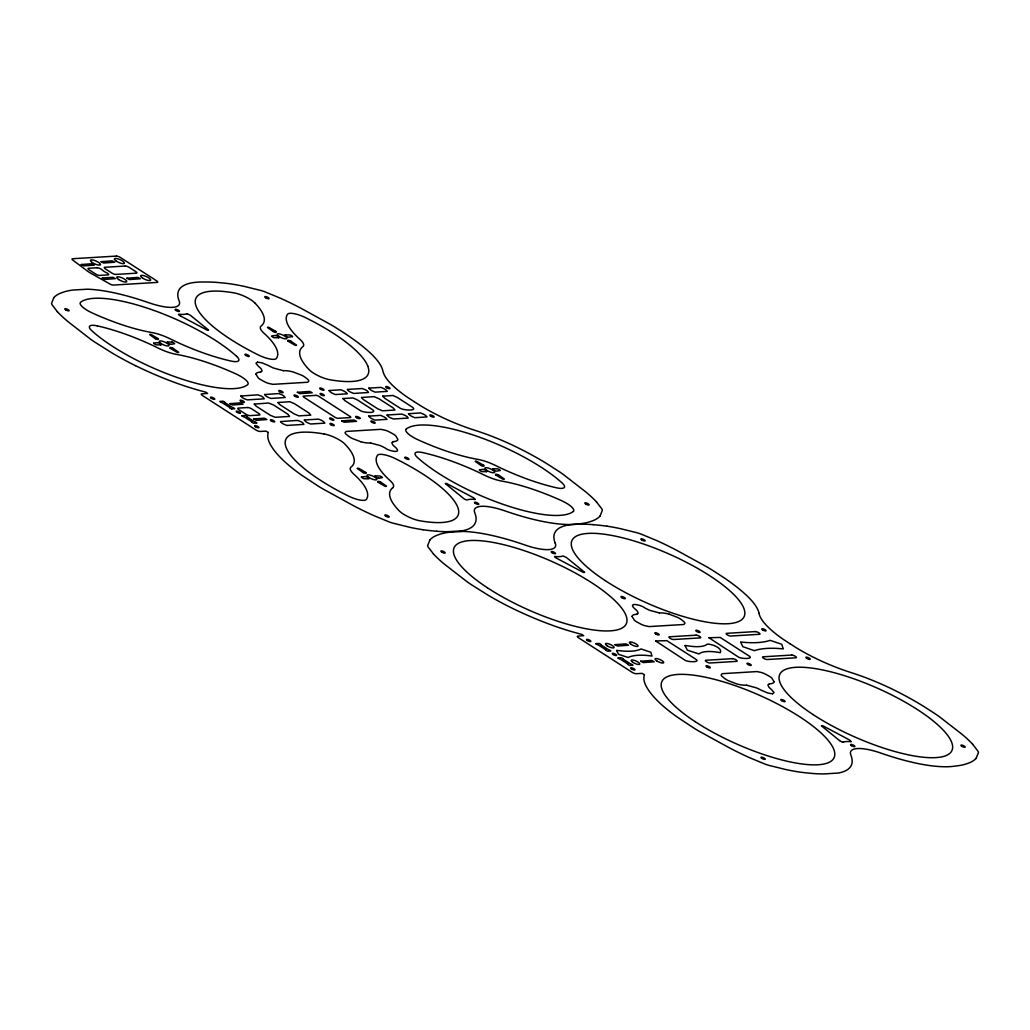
<?xml version="1.0" encoding="UTF-8"?>
<svg xmlns="http://www.w3.org/2000/svg" width="1030" height="1030" viewBox="0 0 1030 1030"><rect width="100%" height="100%" fill="white"/><g stroke="black" fill="none" stroke-linecap="round" stroke-linejoin="round"><path stroke-width="1.5" d="M357.359 468.496L363.152 472.641M255.994 374.238L258.234 377.933A10.596 3.026 23.8 0 0 260.938 379.825L265.495 382.246A9.347 2.665 23.8 0 0 268.701 383.443L273.027 384.344L307.816 382.246L308.846 381.01A9.347 2.665 23.8 0 0 308.099 379.671L304.996 377.16A10.596 3.026 23.8 0 0 301.841 375.281L293.215 371.972A23.304 6.656 23.8 0 0 283.327 370.736M632.085 616.481L634.326 620.163A10.596 3.026 23.8 0 0 637.016 622.069L641.587 624.489A9.347 2.665 23.8 0 0 644.78 625.686L649.106 626.588L683.894 624.489L684.924 623.253A9.347 2.665 23.8 0 0 684.178 621.914L681.075 619.403A10.596 3.026 23.8 0 0 677.92 617.524L669.294 614.215M774.006 681.693L771.766 677.998A10.596 3.026 23.8 0 0 769.062 676.092L764.505 673.672A9.347 2.665 23.8 0 0 761.299 672.474L756.973 671.573L722.184 673.684L721.155 674.908A9.347 2.665 23.8 0 0 721.901 676.259L725.004 678.77A10.596 3.026 23.8 0 0 728.159 680.637L736.785 683.946A23.304 6.656 23.8 0 0 746.673 685.182M53.74 297.966L51.552 303.374A29.329 8.382 23.8 0 0 51.989 304.687L57.435 311.73M429.819 540.209L427.643 545.617A29.329 8.382 23.8 0 0 428.068 546.93L433.514 553.973M600.181 515.721L602.357 510.314A29.329 8.382 23.8 0 0 601.932 508.987L596.486 501.958M976.26 757.964L978.449 752.557A29.329 8.382 23.8 0 0 978.011 751.231L972.565 744.201M186.932 313.712L190.267 315.206L208.163 329.742A3.026 0.863 23.8 0 1 208.575 330.115L207.494 330.257A2.897 0.824 23.8 0 1 206.605 329.832L180.482 315.965M839.527 740.557L821.837 726.189A2.897 0.824 23.8 0 1 821.374 725.738L822.648 725.725A3.026 0.863 23.8 0 1 823.395 726.099L849.789 740.107L851.244 741.716A32.265 9.219 23.8 0 0 843.068 742.205L843.081 742.205M260.577 372.049L262.135 370.955L261.156 368.856A15.424 4.403 23.8 0 0 258.427 366.332L255.955 363.255L257.59 362.135M393.344 441.638L391.786 442.72L392.765 444.831A15.424 4.403 23.8 0 0 395.494 447.355C402.91 454.449 387.795 450.651 385.143 447.986A15.424 4.403 23.8 0 0 380.237 445.591L370.697 443.003M636.656 614.292L638.214 613.198L637.235 611.086A15.424 4.403 23.8 0 0 634.506 608.563C627.09 601.481 642.205 605.267 644.857 607.945A15.424 4.403 23.8 0 0 649.763 610.339L659.303 612.914M769.423 683.881L767.865 684.963L768.844 687.074A15.424 4.403 23.8 0 0 771.573 689.598L774.045 692.662L772.41 693.795M842.978 742.231L842.064 742.012A3.554 1.017 23.8 0 1 839.592 740.57M257.564 362.135L262.122 362.882L268.779 365.702A15.424 4.403 23.8 0 0 273.684 368.096L283.224 370.671M772.436 693.795L767.878 693.035L761.222 690.229A15.424 4.403 23.8 0 0 756.316 687.834L746.776 685.246M157.371 342.591L153.612 343.196M167.298 341.986L172.113 342.076M275.216 335.458L271.457 336.05A2.717 0.773 23.8 0 0 274.006 337.698L278.834 337.789M285.143 334.853L289.971 334.93A2.717 0.773 23.8 0 1 292.494 336.578M160.989 344.921L156.161 344.844A2.717 0.773 23.8 0 1 153.637 343.196M170.916 344.329L174.675 343.724A2.717 0.773 23.8 0 0 172.113 342.076M231.827 408.897L234.389 408.743A2.446 0.695 23.8 0 0 234.776 408.627L233.179 407.648A2.511 0.721 23.8 0 0 232.638 407.61L224.463 402.344A2.446 0.695 23.8 0 0 224.849 402.228L223.253 401.262A2.511 0.721 23.8 0 0 222.725 401.224L220.15 401.378A2.446 0.695 23.8 0 0 219.763 401.494L221.373 402.473A2.511 0.721 23.8 0 0 221.901 402.498L230.076 407.764A2.446 0.695 23.8 0 0 229.69 407.893L231.286 408.859A2.511 0.721 23.8 0 0 231.827 408.897M365.161 476.491L361.401 477.096M375.087 475.899L379.903 475.976A2.717 0.773 23.8 0 1 382.439 477.624L378.705 478.229M483.006 469.358L479.246 469.963A2.717 0.773 23.8 0 0 481.808 471.598L486.624 471.689M492.932 468.753L497.76 468.843A2.717 0.773 23.8 0 1 500.284 470.478L496.55 471.096A2.305 0.657 23.8 0 1 493.705 469.989A2.305 0.657 23.8 0 1 493.074 468.83M475.165 499.473L473.71 497.863L447.316 483.855A3.026 0.863 23.8 0 0 446.569 483.482L445.295 483.495A2.897 0.824 23.8 0 0 445.758 483.946L463.449 498.314A3.554 1.017 23.8 0 0 465.985 499.782L466.989 499.962A32.265 9.219 23.8 0 1 475.165 499.46M593.306 524.682L598.481 525.158A154.191 44.058 23.8 0 1 606.992 526.201M436.694 531.248L431.519 530.772A154.191 44.058 23.8 0 1 423.008 529.729M360.706 441.703L352.08 438.394A10.596 3.026 23.8 0 1 348.925 436.527L345.823 434.016A9.347 2.665 23.8 0 1 345.076 432.664L346.106 431.441L380.894 429.33L385.22 430.231A9.347 2.665 23.8 0 1 388.413 431.428L392.984 433.862A10.596 3.026 23.8 0 1 395.675 435.754L397.915 439.45A23.304 6.656 23.8 0 1 393.241 441.574M556.561 558.209L582.684 572.075A2.897 0.824 23.8 0 0 583.572 572.5L584.654 572.358A3.026 0.863 23.8 0 0 584.242 571.972L566.346 557.449L563.011 555.955A32.265 9.219 23.8 0 1 554.835 556.457L554.565 556.728A3.554 1.017 23.8 0 0 556.586 558.196M414.086 401.597L407.841 397.541A76.478 21.849 23.8 0 1 383.276 372.448L382.877 370.993A91.232 26.059 23.8 0 0 368.676 351.5A112.862 32.239 23.8 0 0 345.848 334.132L335.638 327.54A83.443 23.845 23.8 0 0 330.926 324.707L300.348 307.931A108.008 30.861 23.8 0 0 280.353 298.198L264.89 291.799A29.329 8.382 23.8 0 0 261.504 290.653L244.368 286.417A128.106 36.591 23.8 0 0 230.887 283.932A154.191 44.058 23.8 0 0 222.416 282.915L217.227 282.439A151.243 43.209 23.8 0 0 205.524 282.001L204.146 282.027A112.965 32.278 23.8 0 0 179.117 300.837A39.372 11.253 23.8 0 1 148.681 302.691A112.901 32.252 23.8 0 0 87.344 289.198L73.388 290.009A151.243 43.209 23.8 0 0 64.89 291.645L61.967 292.636A138.78 39.642 23.8 0 0 53.586 297.889M790.165 643.84L783.92 639.785A76.478 21.849 23.8 0 1 759.355 614.691L758.956 613.236M275.86 331.428L268.894 327.36A3.038 0.863 23.8 0 0 267.427 327.45L273.207 331.596A2.292 0.657 23.8 0 0 275.783 332.317A2.292 0.657 23.8 0 0 275.705 331.415M290.769 341.046L296.589 345.14A3.038 0.863 23.8 0 1 295.082 345.269L288.117 341.2M483.649 465.341L476.684 461.26A3.038 0.863 23.8 0 0 475.216 461.363L480.997 465.496A2.292 0.657 23.8 0 0 483.572 466.23A2.292 0.657 23.8 0 0 483.495 465.315M498.559 474.946L504.378 479.04A3.038 0.863 23.8 0 1 502.872 479.182L495.906 475.113M158.002 338.574L151.049 334.493A3.038 0.863 23.8 0 0 149.582 334.596L155.363 338.728M172.924 348.179L178.718 352.324A3.038 0.863 23.8 0 1 177.237 352.415L170.272 348.346M365.805 472.474L358.839 468.405A3.038 0.863 23.8 0 0 357.371 468.496M380.714 482.092L386.533 486.121A3.038 0.863 23.8 0 1 385.027 486.315L378.062 482.246M790.074 643.776L796.409 647.831A76.478 21.849 23.8 0 0 847.239 671.328L851.05 672.577A91.232 26.059 23.8 0 1 894.594 690.293A112.862 32.239 23.8 0 1 924.94 707.198L935.201 713.803A83.443 23.845 23.8 0 1 939.308 716.661L961.582 733.939A108.008 30.861 23.8 0 1 972.642 744.214M413.996 401.533L420.33 405.588A76.478 21.849 23.8 0 0 471.161 429.085L474.972 430.334A91.232 26.059 23.8 0 1 518.515 448.05A112.862 32.239 23.8 0 1 548.861 464.955L559.123 471.56A83.443 23.845 23.8 0 1 563.23 474.418L585.504 491.696A108.008 30.861 23.8 0 1 596.563 501.971M292.52 336.578L288.761 337.183A2.305 0.657 23.8 0 1 285.915 336.076A2.305 0.657 23.8 0 1 285.271 334.93M359.071 417.446A2.343 0.67 23.8 0 1 359.934 418.27M324.064 433.965A94.103 26.883 23.8 0 0 286.186 447.638A94.103 26.883 23.8 0 0 348.243 495.958A15.682 4.481 23.8 0 0 366.423 499.383A89.404 25.544 23.8 0 0 353.869 474.199A23.523 6.721 23.8 0 1 351.076 467.041A89.404 25.544 23.8 0 0 344.831 444.033A15.682 4.481 23.8 0 0 324.051 433.952M57.358 311.704A108.008 30.861 23.8 0 0 68.444 321.991L90.692 339.269A83.443 23.845 23.8 0 0 94.799 342.127L112.283 353.123A112.94 32.265 23.8 0 0 135.471 365.663M135.406 365.624A119.982 34.273 23.8 0 0 179.606 384.229A112.94 32.265 23.8 0 0 205.627 392.095L207.622 393.421L201.738 393.859A3.142 0.901 23.8 0 0 202.369 395.469L256.032 430.051A3.142 0.901 23.8 0 0 260.075 431.454L265.92 431.119L268.328 432.42A112.94 32.265 23.8 0 0 269.088 441.883A119.982 34.273 23.8 0 0 285.233 462.187A113.03 32.291 23.8 0 0 301.558 475.1L318.283 486.147A83.443 23.845 23.8 0 0 322.995 488.967L353.573 505.743A108.008 30.861 23.8 0 0 373.568 515.476L389.031 521.888A29.329 8.382 23.8 0 0 392.417 523.021L409.554 527.257A128.106 36.591 23.8 0 0 423.034 529.742M436.72 531.261A151.243 43.209 23.8 0 0 448.398 531.673L462.251 530.798A112.901 32.252 23.8 0 0 474.791 512.837A39.372 11.253 23.8 0 1 505.241 510.983A112.965 32.278 23.8 0 0 579.233 523.807L580.534 523.665A151.243 43.209 23.8 0 0 589.031 522.03L591.941 521.051A138.78 39.642 23.8 0 0 600.336 515.785M255.865 374.173A23.304 6.656 23.8 0 1 260.68 372.113M236.527 356.238A94.103 26.883 23.8 0 0 150.844 309.348A94.103 26.883 23.8 0 0 80.662 302.215A15.682 4.481 23.8 0 0 92.043 312.863A89.404 25.544 23.8 0 0 152.118 332.6A23.523 6.721 23.8 0 1 170.13 338.844A89.404 25.544 23.8 0 0 231.184 361.092A15.682 4.481 23.8 0 0 236.527 356.238M370.594 442.939A23.304 6.656 23.8 0 1 360.757 441.767M406.296 428.982A94.103 26.883 23.8 0 1 476.478 436.115A94.103 26.883 23.8 0 1 562.161 483.006A15.682 4.481 23.8 0 1 556.818 487.86A89.404 25.544 23.8 0 1 495.765 465.599A23.523 6.721 23.8 0 0 477.753 459.367A89.404 25.544 23.8 0 1 417.678 439.63A15.682 4.481 23.8 0 1 406.284 428.969M774.135 681.744A23.304 6.656 23.8 0 1 769.32 683.817M631.944 616.416A23.304 6.656 23.8 0 1 636.759 614.356M659.406 612.979A23.304 6.656 23.8 0 1 669.242 614.15M759.007 613.262A91.232 26.059 23.8 0 0 744.754 593.744A112.862 32.239 23.8 0 0 721.927 576.375L711.717 569.783A83.443 23.845 23.8 0 0 707.005 566.951L676.427 550.175A108.008 30.861 23.8 0 0 656.432 540.441L640.969 534.042A29.329 8.382 23.8 0 0 637.583 532.896L620.446 528.66A128.106 36.591 23.8 0 0 606.966 526.176M593.28 524.669A151.243 43.209 23.8 0 0 581.602 524.244L580.225 524.27A112.965 32.278 23.8 0 0 555.196 543.08M555.222 543.093A39.372 11.253 23.8 0 1 524.759 544.934A112.901 32.252 23.8 0 0 463.423 531.441L449.466 532.253A151.243 43.209 23.8 0 0 440.969 533.888L438.059 534.879A138.78 39.642 23.8 0 0 429.665 540.132M433.437 553.947A108.008 30.861 23.8 0 0 444.522 564.234L466.77 581.512A83.443 23.845 23.8 0 0 470.877 584.37L488.362 595.366A113.03 32.291 23.8 0 0 511.485 607.867A119.982 34.273 23.8 0 0 555.685 626.472A112.94 32.265 23.8 0 0 581.705 634.338L583.701 635.665L577.817 636.102A3.142 0.901 23.8 0 0 578.448 637.712L632.111 672.294A3.142 0.901 23.8 0 0 636.154 673.697L642.089 673.375L644.407 674.74A113.03 32.291 23.8 0 0 645.192 684.152A119.982 34.273 23.8 0 0 661.312 704.43A113.03 32.291 23.8 0 0 677.637 717.344L694.362 728.39A83.443 23.845 23.8 0 0 699.074 731.21L729.652 747.986A108.008 30.861 23.8 0 0 749.647 757.72L765.11 764.131A29.329 8.382 23.8 0 0 768.496 765.264L785.633 769.5A128.106 36.591 23.8 0 0 799.113 771.985A154.191 44.058 23.8 0 0 807.584 773.002L812.773 773.479A151.243 43.209 23.8 0 0 824.476 773.916L838.33 773.041A112.901 32.252 23.8 0 0 850.87 755.08A39.372 11.253 23.8 0 1 881.32 753.226A112.965 32.278 23.8 0 0 955.312 766.05L956.613 765.908A151.243 43.209 23.8 0 0 965.11 764.273L968.033 763.294A138.78 39.642 23.8 0 0 976.414 758.029M186.932 313.725A32.265 9.219 23.8 0 1 178.757 314.214L178.486 314.485A3.554 1.017 23.8 0 0 180.507 315.953M157.86 338.548A2.292 0.657 23.8 0 1 157.938 339.462A2.292 0.657 23.8 0 1 155.44 338.703M170.426 348.359A2.292 0.657 23.8 0 1 170.349 347.458A2.292 0.657 23.8 0 1 172.847 348.217M170.8 344.239A2.305 0.657 23.8 0 1 168.07 343.222A2.305 0.657 23.8 0 1 167.427 342.063M157.474 342.668A2.305 0.657 23.8 0 1 160.216 343.698A2.305 0.657 23.8 0 1 160.847 344.844M361.427 477.109A2.717 0.773 23.8 0 0 363.951 478.744L368.779 478.834A2.305 0.657 23.8 0 0 368.006 477.598A2.305 0.657 23.8 0 0 365.264 476.581M378.589 478.152A2.305 0.657 23.8 0 1 375.86 477.122A2.305 0.657 23.8 0 1 375.216 475.976M365.65 472.461A2.292 0.657 23.8 0 1 365.727 473.362A2.292 0.657 23.8 0 1 363.23 472.603M378.216 482.272A2.292 0.657 23.8 0 1 378.139 481.358A2.292 0.657 23.8 0 1 380.637 482.117M496.061 475.126A2.292 0.657 23.8 0 1 495.984 474.225A2.292 0.657 23.8 0 1 498.481 474.985M483.122 469.435A2.305 0.657 23.8 0 1 485.851 470.465A2.305 0.657 23.8 0 1 486.495 471.611M275.319 335.535A2.305 0.657 23.8 0 1 278.061 336.553A2.305 0.657 23.8 0 1 278.705 337.711M288.271 341.226A2.292 0.657 23.8 0 1 288.194 340.325A2.292 0.657 23.8 0 1 290.692 341.072M81.28 264.517L83.752 265.869L94.412 265.096L91.94 263.744L81.28 264.517M101.146 261.672L103.618 263.023L114.703 262.225L112.231 260.873L101.146 261.672M102.292 278.061L104.764 279.413L115.424 278.641L112.888 277.289L102.305 278.023M126.832 278.216L129.304 279.568L140.389 278.77L137.917 277.418L126.845 278.19M229.922 403.631L232.394 404.983L243.054 404.211L240.518 402.859L229.935 403.606M253.741 418.991L256.213 420.33L266.873 419.558L264.337 418.206L253.792 418.901M297.348 392.314L299.897 393.666L312.206 392.752L309.657 391.426L297.348 392.314M341.715 420.897L344.2 422.248L356.573 421.373L354.088 420.021L341.741 420.845M614.962 644.677L617.434 646.029L628.519 645.231L626.047 643.879L614.962 644.651M640.647 661.234L643.119 662.586L654.205 661.788L651.655 660.423L640.647 661.234M240.891 396.022L242.076 397.387A6.425 1.841 23.8 0 0 244.136 398.687L247.329 399.885L264.272 398.829L263.204 397.323A6.425 1.841 23.8 0 0 261.144 396.035L257.796 394.838L240.891 396.022M254.294 404.095L255.865 405.923A8.613 2.459 23.8 0 0 256.946 406.67L269.474 414.742A8.613 2.459 23.8 0 0 270.697 415.476L275.396 417.305L289.533 416.416L288.104 414.421A8.613 2.459 23.8 0 0 287.022 413.674L274.495 405.601A8.613 2.459 23.8 0 0 273.272 404.867L268.572 403.026L254.294 404.095M280.559 421.579L281.744 422.957A6.425 1.841 23.8 0 0 283.804 424.244L286.997 425.442L303.94 424.386L302.859 422.892A6.425 1.841 23.8 0 0 300.799 421.592L297.464 420.407L280.559 421.579M616.597 650.535L618.489 654.295L628.146 657.501A79.632 22.75 23.8 0 1 652.016 656.046L650.844 652.273L641.059 648.939A79.632 22.75 23.8 0 1 617.15 650.406L616.622 650.471M740.699 642.256L742.875 646.711L754.398 650.664A126.935 36.269 23.8 0 1 783.302 648.887L781.706 644.278L770.118 640.338A126.935 36.269 23.8 0 1 741.278 642.102L740.699 642.256M685.04 645.63L687.319 650.149L698.958 653.96A54.384 15.54 23.8 0 1 720.253 652.672C723.034 647.793 710.674 643.686 707.224 644.162A54.384 15.54 23.8 0 1 685.838 645.501L685.04 645.63M264.62 394.516L265.92 395.945A7.609 2.176 23.8 0 0 267.98 397.245L270.98 398.443L285.194 397.554L283.932 396.074A7.609 2.176 23.8 0 0 281.872 394.773L278.873 393.576L264.62 394.516M277.894 402.563L279.632 404.481A10.21 2.923 23.8 0 0 280.714 405.228L293.241 413.3A10.21 2.923 23.8 0 0 294.451 414.034L298.893 415.888L310.751 415.129L309.064 413.146A10.21 2.923 23.8 0 0 307.983 412.412L295.456 404.339A10.21 2.923 23.8 0 0 294.245 403.593L289.803 401.739L277.946 402.498M304.288 420.073L305.588 421.515A7.609 2.176 23.8 0 0 307.635 422.802L310.635 424.012L324.849 423.124L323.6 421.631A7.609 2.176 23.8 0 0 321.54 420.343L318.54 419.133L304.404 419.995M655.647 640.969L685.246 660.372C688.04 662.135 699.589 662.354 696.615 659.754L666.899 640.673L655.647 640.969M708.923 637.737L738.536 657.14C741.33 658.917 753.136 659.136 749.801 656.458L720.189 637.441L708.923 637.737M347.38 389.495L348.398 390.743A7.313 2.086 23.8 0 0 350.38 392.044L353.754 393.434L368.573 392.507L367.607 391.207A7.313 2.086 23.8 0 0 365.637 389.906L362.264 388.516L347.509 389.417M361.543 397.503L363.23 399.421A9.798 2.794 23.8 0 0 364.311 400.168L376.838 408.24A9.798 2.794 23.8 0 0 378.062 408.974L382.555 410.815L394.928 410.03L393.293 408.047A9.798 2.794 23.8 0 0 392.211 407.301L379.684 399.228A9.798 2.794 23.8 0 0 378.474 398.494L373.98 396.64L361.543 397.503M387.048 415.064L388.065 416.313A7.313 2.086 23.8 0 0 390.048 417.614L393.421 418.991L408.24 418.064L407.275 416.777A7.313 2.086 23.8 0 0 405.292 415.476L401.932 414.086L387.1 415.013M241.934 415.837L243.428 416.738A2.446 0.695 23.8 0 0 244.084 416.802L252.26 422.068A2.511 0.721 23.8 0 0 251.925 422.158L253.341 423.137A2.446 0.695 23.8 0 0 254.011 423.188L256.573 423.034A2.511 0.721 23.8 0 0 256.921 422.957L255.633 422.004A2.446 0.695 23.8 0 0 254.822 421.914L246.646 416.648A2.511 0.721 23.8 0 0 246.994 416.558L245.565 415.579A2.446 0.695 23.8 0 0 244.908 415.515L242.333 415.669A2.511 0.721 23.8 0 0 241.999 415.76L241.96 415.798M595.829 643.776L597.452 644.716A2.511 0.721 23.8 0 0 597.979 644.741L606.155 650.007A2.446 0.695 23.8 0 0 605.769 650.136L607.378 651.102A2.511 0.721 23.8 0 0 607.906 651.14L610.468 650.986A2.446 0.695 23.8 0 0 610.854 650.87L609.258 649.891A2.511 0.721 23.8 0 0 608.717 649.853L600.554 644.587A2.446 0.695 23.8 0 0 600.941 644.471L599.331 643.493A2.511 0.721 23.8 0 0 598.803 643.467L596.241 643.621A2.446 0.695 23.8 0 0 595.855 643.737L595.855 643.737M618.013 658.08L619.506 658.981A2.446 0.695 23.8 0 0 620.163 659.046L628.339 664.311A2.511 0.721 23.8 0 0 628.004 664.402L629.42 665.38A2.446 0.695 23.8 0 0 630.09 665.432L632.652 665.277A2.511 0.721 23.8 0 0 632.999 665.187L631.57 664.208A2.446 0.695 23.8 0 0 630.914 664.157L622.738 658.891A2.511 0.721 23.8 0 0 623.073 658.801L621.644 657.822A2.446 0.695 23.8 0 0 620.987 657.758L618.425 657.913A2.511 0.721 23.8 0 0 618.077 658.003L618.077 658.003M329.059 390.563L330.205 391.851A9 2.575 23.8 0 0 332.188 393.151L335.355 394.554L347.329 393.795L346.183 392.507A9 2.575 23.8 0 0 344.2 391.207L341.033 389.804L329.188 390.512M342.913 398.559L344.793 400.541A12.077 3.451 23.8 0 0 345.9 401.275L358.414 409.348A12.077 3.451 23.8 0 0 359.625 410.082C362.354 413.03 379.207 413.687 371.946 409.335A12.077 3.451 23.8 0 0 370.852 408.601L358.324 400.528A12.077 3.451 23.8 0 0 357.127 399.795L352.904 397.928L342.913 398.559M368.727 416.12L369.873 417.408A9 2.575 23.8 0 0 371.856 418.708L375.01 420.111L386.997 419.352L385.838 418.064A9 2.575 23.8 0 0 383.855 416.764L380.598 415.36L368.727 416.12M368.83 388.156L369.976 389.443A8.845 2.524 23.8 0 0 371.959 390.743L375.126 392.134L387.319 391.374L386.173 390.087A8.845 2.524 23.8 0 0 384.19 388.786L381.023 387.383L368.894 388.117M382.722 396.151L384.576 398.121A11.871 3.399 23.8 0 0 385.671 398.868L398.198 406.94A11.871 3.399 23.8 0 0 399.408 407.674C402.176 410.635 419.197 411.292 411.936 406.914A11.871 3.399 23.8 0 0 410.841 406.181L398.314 398.108A11.871 3.399 23.8 0 0 397.117 397.361L392.881 395.507L382.722 396.151M408.498 413.712L409.631 415A8.845 2.524 23.8 0 0 411.614 416.3L414.794 417.704L426.974 416.931L425.841 415.644A8.845 2.524 23.8 0 0 423.858 414.343L420.678 412.953L408.498 413.712M116.351 256.084L72.538 258.736A3.142 0.901 23.8 0 0 72.795 260.088L88.194 271.624A6.27 1.79 23.8 0 0 89.816 272.667L109.798 283.932A3.142 0.901 23.8 0 0 113.403 285.065L157.217 282.413A3.142 0.901 23.8 0 0 156.586 280.804L120.394 257.487A3.142 0.901 23.8 0 0 116.351 256.084M97.078 267.749L88.541 268.264A3.142 0.901 23.8 0 0 89.159 269.873L95.584 274.006A3.142 0.901 23.8 0 0 99.627 275.409L108.163 274.894A3.142 0.901 23.8 0 0 106.566 272.744A8.639 2.472 23.8 0 1 101.854 269.706A3.142 0.901 23.8 0 0 97.078 267.749M125.261 266.036L104.764 267.285A3.142 0.901 23.8 0 0 105.395 268.882L111.807 273.027A3.142 0.901 23.8 0 0 115.849 274.431L136.346 273.182A3.142 0.901 23.8 0 0 135.715 271.572L129.304 267.44A3.142 0.901 23.8 0 0 125.261 266.036M315.927 395.365L303.541 396.112A2.356 0.67 23.8 0 0 304.017 397.323L334.956 417.266A2.356 0.67 23.8 0 0 337.995 418.309L350.367 417.562A2.356 0.67 23.8 0 0 349.904 416.352L318.965 396.421A2.356 0.67 23.8 0 0 315.927 395.365M247.689 407.532L238.291 408.099A3.142 0.901 23.8 0 0 238.921 409.708L245.925 414.215A3.142 0.901 23.8 0 0 249.968 415.618L259.367 415.051A3.142 0.901 23.8 0 0 258.736 413.442L251.732 408.923A3.142 0.901 23.8 0 0 247.689 407.532M696.048 635.188L669.41 636.798A2.82 0.811 23.8 0 0 669.964 638.252A2.82 0.811 23.8 0 0 673.607 639.514L700.245 637.892A2.82 0.811 23.8 0 0 699.692 636.45A2.82 0.811 23.8 0 0 696.048 635.188M755.299 631.596L726.601 633.334A2.82 0.811 23.8 0 0 727.167 634.776A2.82 0.811 23.8 0 0 730.811 636.038L759.496 634.3A2.82 0.811 23.8 0 0 758.943 632.858A2.82 0.811 23.8 0 0 755.299 631.596M732.472 658.659L705.833 660.282A2.82 0.811 23.8 0 0 706.4 661.724A2.82 0.811 23.8 0 0 710.031 662.985L736.682 661.376A2.82 0.811 23.8 0 0 736.115 659.921A2.82 0.811 23.8 0 0 732.472 658.659M791.722 655.067L763.037 656.805A2.82 0.811 23.8 0 0 763.603 658.26A2.82 0.811 23.8 0 0 767.234 659.522L795.933 657.784A2.82 0.811 23.8 0 0 795.366 656.329A2.82 0.811 23.8 0 0 791.722 655.067M430.656 416.081A2.356 0.67 23.8 0 0 434.132 416.996A2.356 0.67 23.8 0 0 431.145 415.039A2.356 0.67 23.8 0 0 430.656 416.081M386.52 387.641A2.356 0.67 23.8 0 0 389.997 388.555A2.356 0.67 23.8 0 0 387.023 386.598A2.356 0.67 23.8 0 0 386.52 387.641M255.414 426.703A2.356 0.67 23.8 0 0 258.891 427.605A2.356 0.67 23.8 0 0 255.904 425.648A2.356 0.67 23.8 0 0 255.414 426.703M211.279 398.262A2.356 0.67 23.8 0 0 214.755 399.164A2.356 0.67 23.8 0 0 211.768 397.207A2.356 0.67 23.8 0 0 211.279 398.262M245.745 355.414A2.356 0.67 23.8 0 0 249.234 356.316A2.356 0.67 23.8 0 0 246.26 354.359A2.356 0.67 23.8 0 0 245.745 355.414M237.042 412.257A2.356 0.67 23.8 0 0 240.518 413.159A2.356 0.67 23.8 0 0 237.544 411.202A2.356 0.67 23.8 0 0 237.042 412.257M240.866 401.327A2.356 0.67 23.8 0 0 244.342 402.228A2.356 0.67 23.8 0 0 241.368 400.271A2.356 0.67 23.8 0 0 240.866 401.327M271.225 420.884A2.356 0.67 23.8 0 0 274.701 421.785A2.356 0.67 23.8 0 0 271.714 419.828A2.356 0.67 23.8 0 0 271.225 420.884M371.676 422.133A2.356 0.67 23.8 0 0 375.152 423.034A2.356 0.67 23.8 0 0 372.165 421.077A2.356 0.67 23.8 0 0 371.676 422.133M320.536 389.173A2.356 0.67 23.8 0 0 324.012 390.074A2.356 0.67 23.8 0 0 321.025 388.117A2.356 0.67 23.8 0 0 320.536 389.173M279.606 391.658A2.356 0.67 23.8 0 0 283.07 392.559A2.356 0.67 23.8 0 0 280.096 390.602A2.356 0.67 23.8 0 0 279.606 391.658M330.746 424.605A2.356 0.67 23.8 0 0 334.222 425.506A2.356 0.67 23.8 0 0 331.235 423.549A2.356 0.67 23.8 0 0 330.746 424.605M320.858 394.632A2.356 0.67 23.8 0 0 324.334 395.533A2.356 0.67 23.8 0 0 321.347 393.576A2.356 0.67 23.8 0 0 320.858 394.632M356.47 417.575A2.356 0.67 23.8 0 0 359.946 418.476A2.356 0.67 23.8 0 0 356.959 416.519A2.356 0.67 23.8 0 0 356.47 417.575M294.812 396.202A2.356 0.67 23.8 0 0 298.288 397.104A2.356 0.67 23.8 0 0 295.301 395.147A2.356 0.67 23.8 0 0 294.812 396.202M330.424 419.159A2.356 0.67 23.8 0 0 333.887 420.06A2.356 0.67 23.8 0 0 330.913 418.103A2.356 0.67 23.8 0 0 330.424 419.159M475.319 503.348A2.356 0.67 23.8 0 0 478.796 504.262A2.356 0.67 23.8 0 0 475.821 502.305A2.356 0.67 23.8 0 0 475.319 503.348M585.658 503.966A2.356 0.67 23.8 0 0 589.134 504.867A2.356 0.67 23.8 0 0 586.16 502.91A2.356 0.67 23.8 0 0 585.658 503.966M385.684 516.082A2.356 0.67 23.8 0 0 389.16 516.983A2.356 0.67 23.8 0 0 386.186 515.026A2.356 0.67 23.8 0 0 385.684 516.082M405.511 458.363A2.356 0.67 23.8 0 0 408.987 459.277A2.356 0.67 23.8 0 0 406.013 457.32A2.356 0.67 23.8 0 0 405.511 458.363M812.966 714.498A94.116 26.883 23.8 0 0 951.9 750.6A94.116 26.883 23.8 0 0 832.704 672.307A94.116 26.883 23.8 0 0 812.966 714.498M695.031 721.579A94.116 26.883 23.8 0 0 834.043 757.771A94.116 26.883 23.8 0 0 714.962 679.465A94.116 26.883 23.8 0 0 695.031 721.579M487.332 587.731A94.116 26.883 23.8 0 0 626.266 623.832A94.116 26.883 23.8 0 0 507.069 545.54A94.116 26.883 23.8 0 0 487.332 587.731M605.177 580.585A94.116 26.883 23.8 0 0 744.111 616.7A94.116 26.883 23.8 0 0 624.914 538.394A94.116 26.883 23.8 0 0 605.177 580.585M781.59 700.606A2.356 0.67 23.8 0 0 785.079 701.52A2.356 0.67 23.8 0 0 782.105 699.563A2.356 0.67 23.8 0 0 781.59 700.606M761.762 758.312A2.356 0.67 23.8 0 0 765.239 759.226A2.356 0.67 23.8 0 0 762.264 757.269A2.356 0.67 23.8 0 0 761.762 758.312M961.737 746.209A2.356 0.67 23.8 0 0 965.213 747.111A2.356 0.67 23.8 0 0 962.239 745.154A2.356 0.67 23.8 0 0 961.737 746.209M851.398 745.591A2.356 0.67 23.8 0 0 854.874 746.505A2.356 0.67 23.8 0 0 851.9 744.548A2.356 0.67 23.8 0 0 851.398 745.591M706.825 666.848A2.356 0.67 23.8 0 0 710.301 667.749A2.356 0.67 23.8 0 0 707.314 665.792A2.356 0.67 23.8 0 0 706.825 666.848M655.685 633.901A2.356 0.67 23.8 0 0 659.161 634.802A2.356 0.67 23.8 0 0 656.174 632.845A2.356 0.67 23.8 0 0 655.685 633.901M696.615 631.416A2.356 0.67 23.8 0 0 700.091 632.317A2.356 0.67 23.8 0 0 697.104 630.36A2.356 0.67 23.8 0 0 696.615 631.416M747.754 664.376A2.356 0.67 23.8 0 0 751.231 665.277A2.356 0.67 23.8 0 0 748.244 663.32A2.356 0.67 23.8 0 0 747.754 664.376M613.12 654.501A2.356 0.67 23.8 0 0 616.597 655.402A2.356 0.67 23.8 0 0 613.623 653.445A2.356 0.67 23.8 0 0 613.12 654.501M552.029 552.672A2.356 0.67 23.8 0 0 555.505 553.573A2.356 0.67 23.8 0 0 552.531 551.617A2.356 0.67 23.8 0 0 552.029 552.672M641.664 539.939A2.356 0.67 23.8 0 0 645.14 540.853A2.356 0.67 23.8 0 0 642.166 538.896A2.356 0.67 23.8 0 0 641.664 539.939M441.69 552.054A2.356 0.67 23.8 0 0 445.166 552.968A2.356 0.67 23.8 0 0 442.192 551.011A2.356 0.67 23.8 0 0 441.69 552.054M621.824 597.658A2.356 0.67 23.8 0 0 625.313 598.559A2.356 0.67 23.8 0 0 622.339 596.602A2.356 0.67 23.8 0 0 621.824 597.658M587.358 640.506A2.356 0.67 23.8 0 0 590.834 641.407A2.356 0.67 23.8 0 0 587.847 639.45A2.356 0.67 23.8 0 0 587.358 640.506M631.493 668.946A2.356 0.67 23.8 0 0 634.969 669.848A2.356 0.67 23.8 0 0 631.982 667.891A2.356 0.67 23.8 0 0 631.493 668.946M762.599 629.884A2.356 0.67 23.8 0 0 766.075 630.785A2.356 0.67 23.8 0 0 763.101 628.828A2.356 0.67 23.8 0 0 762.599 629.884M806.735 658.325A2.356 0.67 23.8 0 0 810.211 659.239A2.356 0.67 23.8 0 0 807.237 657.269A2.356 0.67 23.8 0 0 806.735 658.325M656.741 660.887A4.699 1.339 23.8 0 0 663.681 662.689A4.699 1.339 23.8 0 0 657.719 658.775A4.699 1.339 23.8 0 0 656.741 660.887M632.819 662.329A4.699 1.339 23.8 0 0 639.772 664.131A4.699 1.339 23.8 0 0 633.811 660.217A4.699 1.339 23.8 0 0 632.819 662.329M631.055 644.329A4.699 1.339 23.8 0 0 637.995 646.132A4.699 1.339 23.8 0 0 632.034 642.218A4.699 1.339 23.8 0 0 631.055 644.329M607.134 645.784A4.699 1.339 23.8 0 0 614.086 647.587A4.699 1.339 23.8 0 0 608.125 643.673A4.699 1.339 23.8 0 0 607.134 645.784M161.131 343.569A5.33 1.519 23.8 0 0 169.01 345.629A5.33 1.519 23.8 0 0 162.277 341.188A5.33 1.519 23.8 0 0 161.131 343.569M368.92 477.469A5.33 1.519 23.8 0 0 376.813 479.529A5.33 1.519 23.8 0 0 370.066 475.088A5.33 1.519 23.8 0 0 368.92 477.469M486.765 470.337A5.33 1.519 23.8 0 0 494.658 472.384A5.33 1.519 23.8 0 0 487.911 467.955A5.33 1.519 23.8 0 0 486.765 470.337M278.976 336.424A5.33 1.519 23.8 0 0 286.868 338.484A5.33 1.519 23.8 0 0 280.121 334.042A5.33 1.519 23.8 0 0 278.976 336.424M65.611 309.811A2.356 0.67 23.8 0 0 69.087 310.725A2.356 0.67 23.8 0 0 66.113 308.768A2.356 0.67 23.8 0 0 65.611 309.811M265.586 297.696A2.356 0.67 23.8 0 0 269.062 298.61A2.356 0.67 23.8 0 0 266.088 296.653A2.356 0.67 23.8 0 0 265.586 297.696M175.95 310.429A2.356 0.67 23.8 0 0 179.426 311.33A2.356 0.67 23.8 0 0 176.452 309.373A2.356 0.67 23.8 0 0 175.95 310.429M392.791 487.692A23.523 6.721 23.8 0 0 389.997 480.521A89.404 25.544 23.8 0 1 377.444 455.337A15.682 4.481 23.8 0 1 395.636 458.762A94.103 26.883 23.8 0 1 457.693 507.095A94.103 26.883 23.8 0 1 419.815 520.768A15.682 4.481 23.8 0 1 399.035 510.687A89.404 25.544 23.8 0 1 392.791 487.692M97.103 325.828A15.682 4.481 23.8 0 0 91.76 330.681A94.103 26.883 23.8 0 0 177.443 377.572A94.103 26.883 23.8 0 0 247.625 384.705A15.682 4.481 23.8 0 0 236.243 374.057A89.404 25.544 23.8 0 0 176.169 354.32A23.523 6.721 23.8 0 1 158.157 348.076A89.404 25.544 23.8 0 0 97.103 325.828M254.886 302.987A15.682 4.481 23.8 0 0 234.106 292.906A94.103 26.883 23.8 0 0 196.241 306.592A94.103 26.883 23.8 0 0 258.298 354.925A15.682 4.481 23.8 0 0 276.478 358.337A89.404 25.544 23.8 0 0 263.925 333.154A23.523 6.721 23.8 0 1 261.131 325.995A89.404 25.544 23.8 0 0 254.886 302.987M367.749 366.049A94.103 26.883 23.8 0 0 305.691 317.729A15.682 4.481 23.8 0 0 287.499 314.292A89.404 25.544 23.8 0 0 300.052 339.475A23.523 6.721 23.8 0 1 302.846 346.647A89.404 25.544 23.8 0 0 309.09 369.641A15.682 4.481 23.8 0 0 329.87 379.735A94.103 26.883 23.8 0 0 367.749 366.049M573.272 511.472A15.682 4.481 23.8 0 0 561.878 500.825A89.404 25.544 23.8 0 0 501.803 481.087A23.523 6.721 23.8 0 1 483.791 474.843A89.404 25.544 23.8 0 0 422.738 452.595A15.682 4.481 23.8 0 0 417.395 457.449A94.103 26.883 23.8 0 0 503.091 504.34A94.103 26.883 23.8 0 0 573.272 511.472M92.378 262.611A5.485 1.571 23.8 0 0 100.489 264.723A5.485 1.571 23.8 0 0 93.537 260.152A5.485 1.571 23.8 0 0 92.378 262.611M116.287 261.156A5.485 1.571 23.8 0 0 124.398 263.268A5.485 1.571 23.8 0 0 117.446 258.697A5.485 1.571 23.8 0 0 116.287 261.156M142.565 278.087A5.485 1.571 23.8 0 0 150.663 280.199A5.485 1.571 23.8 0 0 143.711 275.628A5.485 1.571 23.8 0 0 142.565 278.087M118.656 279.542A5.485 1.571 23.8 0 0 126.754 281.641A5.485 1.571 23.8 0 0 119.802 277.083A5.485 1.571 23.8 0 0 118.656 279.542"/></g></svg>
